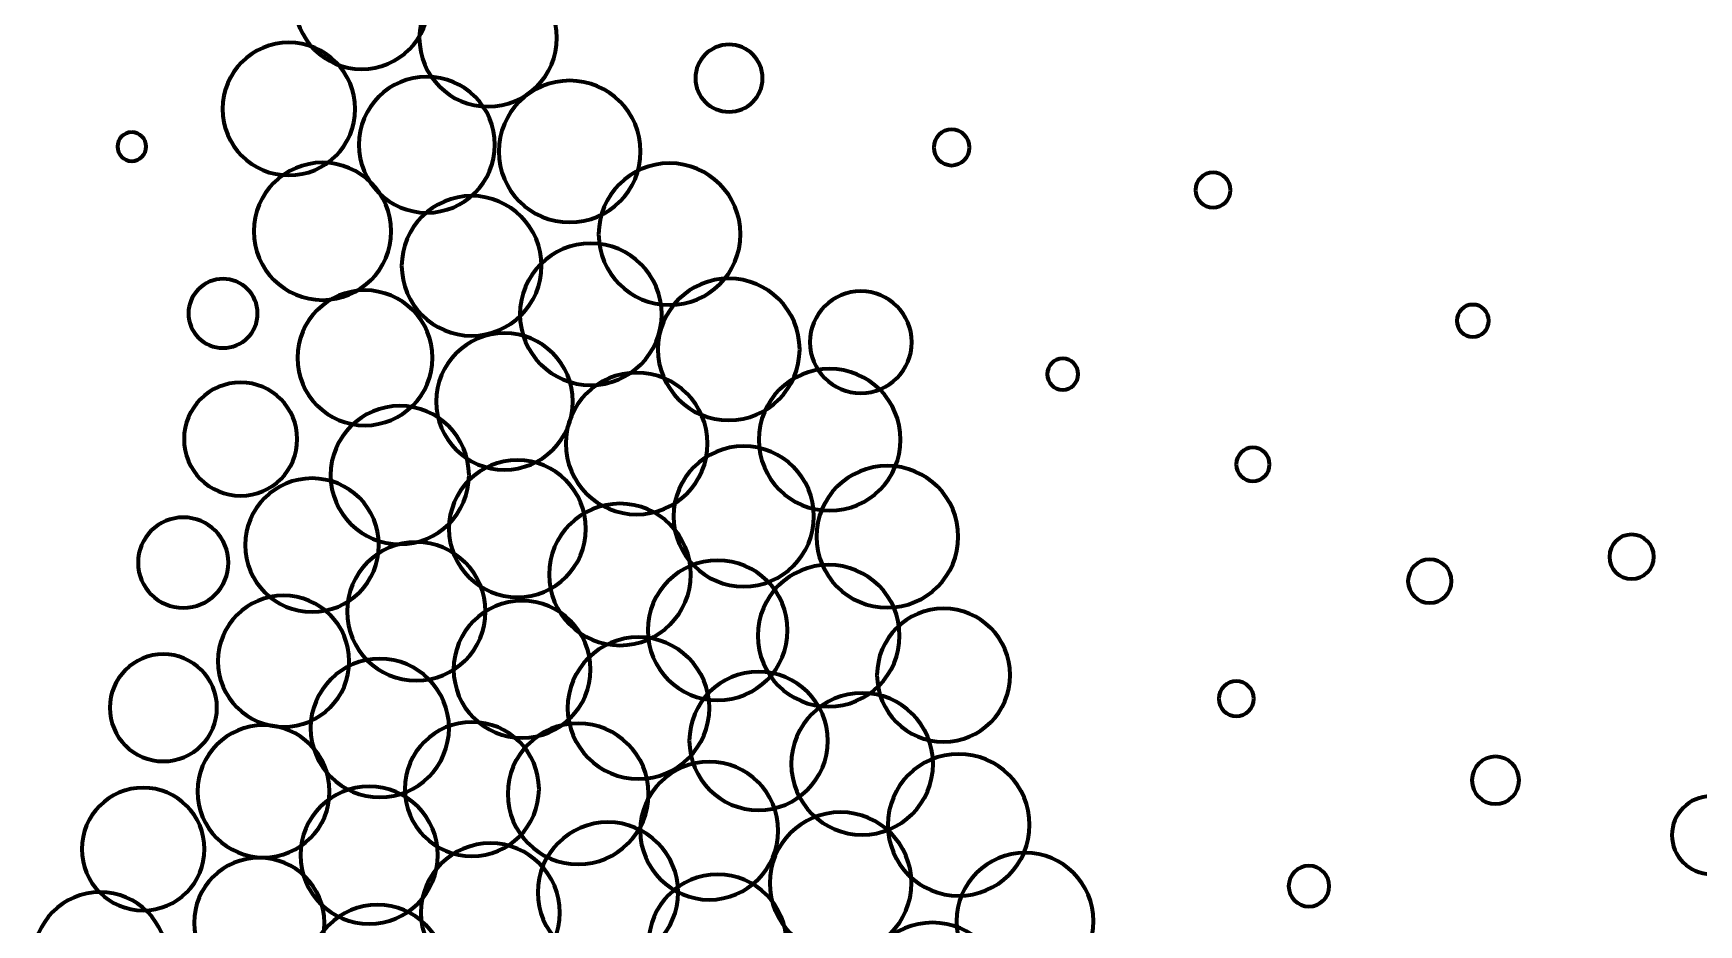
# Model space of a CAD drawing. Header units: inches. Extents: x 41 to 2959, y -2668 to -383.
# Drawn here: x 894.3 to 1374.3, y -1717.5 to -1460.4 of the extents above; entities that cross this region are included whole.
import ezdxf

# ---------------------------------------------------------------- set-up
doc = ezdxf.new("R2010")
doc.units = ezdxf.units.IN
doc.header["$MEASUREMENT"] = 0
doc.layers.add('Layer 1', color=7, linetype='Continuous')

# ---------------------------------------------------------------- blocks, each defined once
blk = doc.blocks.new('block 3')
at = {"layer": 'Layer 1', "color": 7, "lineweight": 70}
for points in [[(988.98, -1432.09), (999.66, -1432.09), (1008.32, -1440.74), (1008.32, -1451.42), (1008.32, -1462.1), (999.66, -1470.75), (988.98, -1470.75), (978.3, -1470.75), (969.65, -1462.1), (969.65, -1451.42), (969.65, -1440.74), (978.3, -1432.09), (988.98, -1432.09)], [(1025.41, -1441.96), (1036.35, -1441.96), (1045.22, -1450.84), (1045.22, -1461.78), (1045.22, -1472.72), (1036.35, -1481.59), (1025.41, -1481.59), (1014.46, -1481.59), (1005.59, -1472.72), (1005.59, -1461.78), (1005.59, -1450.84), (1014.46, -1441.96), (1025.41, -1441.96)], [(967.99, -1463.13), (978.55, -1463.13), (987.12, -1471.7), (987.12, -1482.26), (987.12, -1492.83), (978.55, -1501.39), (967.99, -1501.39), (957.42, -1501.39), (948.86, -1492.83), (948.86, -1482.26), (948.86, -1471.7), (957.42, -1463.13), (967.99, -1463.13)], [(1094.84, -1463.71), (1100.18, -1463.71), (1104.52, -1468.04), (1104.52, -1473.4), (1104.52, -1478.75), (1100.18, -1483.08), (1094.84, -1483.08), (1089.49, -1483.08), (1085.15, -1478.75), (1085.15, -1473.4), (1085.15, -1468.04), (1089.49, -1463.71), (1094.84, -1463.71)], [(1007.77, -1472.95), (1018.59, -1472.95), (1027.37, -1481.73), (1027.37, -1492.56), (1027.37, -1503.38), (1018.59, -1512.16), (1007.77, -1512.16), (996.94, -1512.16), (988.16, -1503.38), (988.16, -1492.56), (988.16, -1481.73), (996.94, -1472.95), (1007.77, -1472.95)], [(1048.92, -1474.09), (1060.21, -1474.09), (1069.36, -1483.24), (1069.36, -1494.52), (1069.36, -1505.8), (1060.21, -1514.94), (1048.92, -1514.94), (1037.64, -1514.94), (1028.49, -1505.8), (1028.49, -1494.52), (1028.49, -1483.24), (1037.64, -1474.09), (1048.92, -1474.09)], [(922.72, -1488.97), (925.01, -1488.97), (926.87, -1490.82), (926.87, -1493.11), (926.87, -1495.4), (925.01, -1497.26), (922.72, -1497.26), (920.44, -1497.26), (918.58, -1495.4), (918.58, -1493.11), (918.58, -1490.82), (920.44, -1488.97), (922.72, -1488.97)], [(1158.99, -1488.18), (1161.85, -1488.18), (1164.16, -1490.49), (1164.16, -1493.35), (1164.16, -1496.2), (1161.85, -1498.51), (1158.99, -1498.51), (1156.14, -1498.51), (1153.83, -1496.2), (1153.83, -1493.35), (1153.83, -1490.49), (1156.14, -1488.18), (1158.99, -1488.18)], [(977.7, -1497.72), (988.64, -1497.72), (997.51, -1506.59), (997.51, -1517.53), (997.51, -1528.47), (988.64, -1537.34), (977.7, -1537.34), (966.76, -1537.34), (957.89, -1528.47), (957.89, -1517.53), (957.89, -1506.59), (966.76, -1497.72), (977.7, -1497.72)], [(1077.7, -1497.91), (1088.98, -1497.91), (1098.13, -1507.06), (1098.13, -1518.34), (1098.13, -1529.62), (1088.98, -1538.77), (1077.7, -1538.77), (1066.42, -1538.77), (1057.27, -1529.62), (1057.27, -1518.34), (1057.27, -1507.06), (1066.42, -1497.91), (1077.7, -1497.91)], [(1234.33, -1500.61), (1237.11, -1500.61), (1239.36, -1502.86), (1239.36, -1505.64), (1239.36, -1508.42), (1237.11, -1510.67), (1234.33, -1510.67), (1231.55, -1510.67), (1229.29, -1508.42), (1229.29, -1505.64), (1229.29, -1502.86), (1231.55, -1500.61), (1234.33, -1500.61)], [(1020.66, -1507.33), (1031.79, -1507.33), (1040.81, -1516.35), (1040.81, -1527.48), (1040.81, -1538.61), (1031.79, -1547.64), (1020.66, -1547.64), (1009.53, -1547.64), (1000.5, -1538.61), (1000.5, -1527.48), (1000.5, -1516.35), (1009.53, -1507.33), (1020.66, -1507.33)], [(1055.01, -1521.02), (1066.3, -1521.02), (1075.44, -1530.17), (1075.44, -1541.45), (1075.44, -1552.74), (1066.3, -1561.89), (1055.01, -1561.89), (1043.73, -1561.89), (1034.59, -1552.74), (1034.59, -1541.45), (1034.59, -1530.17), (1043.73, -1521.02), (1055.01, -1521.02)], [(949.02, -1531.26), (954.52, -1531.26), (958.98, -1535.71), (958.98, -1541.21), (958.98, -1546.72), (954.52, -1551.17), (949.02, -1551.17), (943.52, -1551.17), (939.06, -1546.72), (939.06, -1541.21), (939.06, -1535.71), (943.52, -1531.26), (949.02, -1531.26)], [(989.94, -1534.54), (1000.69, -1534.54), (1009.41, -1543.25), (1009.41, -1554.01), (1009.41, -1564.76), (1000.69, -1573.48), (989.94, -1573.48), (979.19, -1573.48), (970.47, -1564.76), (970.47, -1554.01), (970.47, -1543.25), (979.19, -1534.54), (989.94, -1534.54)], [(1094.77, -1531.14), (1106.05, -1531.14), (1115.2, -1540.28), (1115.2, -1551.57), (1115.2, -1562.85), (1106.05, -1572), (1094.77, -1572), (1083.49, -1572), (1074.34, -1562.85), (1074.34, -1551.57), (1074.34, -1540.28), (1083.49, -1531.14), (1094.77, -1531.14)], [(1132.82, -1534.81), (1140.93, -1534.81), (1147.51, -1541.39), (1147.51, -1549.49), (1147.51, -1557.6), (1140.93, -1564.17), (1132.82, -1564.17), (1124.72, -1564.17), (1118.14, -1557.6), (1118.14, -1549.49), (1118.14, -1541.39), (1124.72, -1534.81), (1132.82, -1534.81)], [(1309.19, -1538.68), (1311.74, -1538.68), (1313.81, -1540.75), (1313.81, -1543.31), (1313.81, -1545.86), (1311.74, -1547.93), (1309.19, -1547.93), (1306.64, -1547.93), (1304.57, -1545.86), (1304.57, -1543.31), (1304.57, -1540.75), (1306.64, -1538.68), (1309.19, -1538.68)], [(1030.15, -1546.92), (1041.01, -1546.92), (1049.82, -1555.73), (1049.82, -1566.6), (1049.82, -1577.46), (1041.01, -1586.27), (1030.15, -1586.27), (1019.28, -1586.27), (1010.47, -1577.46), (1010.47, -1566.6), (1010.47, -1555.73), (1019.28, -1546.92), (1030.15, -1546.92)], [(1190.99, -1554.23), (1193.47, -1554.23), (1195.48, -1556.23), (1195.48, -1558.71), (1195.48, -1561.19), (1193.47, -1563.2), (1190.99, -1563.2), (1188.52, -1563.2), (1186.51, -1561.19), (1186.51, -1558.71), (1186.51, -1556.23), (1188.52, -1554.23), (1190.99, -1554.23)], [(1068.22, -1558.31), (1079.51, -1558.31), (1088.65, -1567.45), (1088.65, -1578.74), (1088.65, -1590.02), (1079.51, -1599.16), (1068.22, -1599.16), (1056.94, -1599.16), (1047.8, -1590.02), (1047.8, -1578.74), (1047.8, -1567.45), (1056.94, -1558.31), (1068.22, -1558.31)], [(1123.85, -1557.19), (1135.13, -1557.19), (1144.27, -1566.34), (1144.27, -1577.62), (1144.27, -1588.91), (1135.13, -1598.05), (1123.85, -1598.05), (1112.56, -1598.05), (1103.42, -1588.91), (1103.42, -1577.62), (1103.42, -1566.34), (1112.56, -1557.19), (1123.85, -1557.19)], [(954.1, -1561.11), (963.11, -1561.11), (970.42, -1568.42), (970.42, -1577.44), (970.42, -1586.45), (963.11, -1593.76), (954.1, -1593.76), (945.08, -1593.76), (937.78, -1586.45), (937.78, -1577.44), (937.78, -1568.42), (945.08, -1561.11), (954.1, -1561.11)], [(999.96, -1567.88), (1010.98, -1567.88), (1019.91, -1576.81), (1019.91, -1587.83), (1019.91, -1598.84), (1010.98, -1607.78), (999.96, -1607.78), (988.94, -1607.78), (980.01, -1598.84), (980.01, -1587.83), (980.01, -1576.81), (988.94, -1567.88), (999.96, -1567.88)], [(1033.87, -1583.54), (1044.77, -1583.54), (1053.61, -1592.37), (1053.61, -1603.28), (1053.61, -1614.18), (1044.77, -1623.02), (1033.87, -1623.02), (1022.96, -1623.02), (1014.12, -1614.18), (1014.12, -1603.28), (1014.12, -1592.37), (1022.96, -1583.54), (1033.87, -1583.54)], [(1099.08, -1579.49), (1110.24, -1579.49), (1119.3, -1588.55), (1119.3, -1599.72), (1119.3, -1610.89), (1110.24, -1619.94), (1099.08, -1619.94), (1087.91, -1619.94), (1078.85, -1610.89), (1078.85, -1599.72), (1078.85, -1588.55), (1087.91, -1579.49), (1099.08, -1579.49)], [(1245.82, -1579.9), (1248.48, -1579.9), (1250.64, -1582.06), (1250.64, -1584.72), (1250.64, -1587.39), (1248.48, -1589.55), (1245.82, -1589.55), (1243.15, -1589.55), (1240.99, -1587.39), (1240.99, -1584.72), (1240.99, -1582.06), (1243.15, -1579.9), (1245.82, -1579.9)], [(1140.47, -1585.15), (1151.75, -1585.15), (1160.9, -1594.29), (1160.9, -1605.58), (1160.9, -1616.86), (1151.75, -1626.01), (1140.47, -1626.01), (1129.19, -1626.01), (1120.04, -1616.86), (1120.04, -1605.58), (1120.04, -1594.29), (1129.19, -1585.15), (1140.47, -1585.15)], [(974.69, -1588.75), (985.33, -1588.75), (993.95, -1597.37), (993.95, -1608.01), (993.95, -1618.66), (985.33, -1627.28), (974.69, -1627.28), (964.05, -1627.28), (955.42, -1618.66), (955.42, -1608.01), (955.42, -1597.37), (964.05, -1588.75), (974.69, -1588.75)], [(1063.41, -1596.05), (1074.69, -1596.05), (1083.84, -1605.2), (1083.84, -1616.48), (1083.84, -1627.76), (1074.69, -1636.91), (1063.41, -1636.91), (1052.13, -1636.91), (1042.98, -1627.76), (1042.98, -1616.48), (1042.98, -1605.2), (1052.13, -1596.05), (1063.41, -1596.05)], [(937.57, -1600.02), (944.77, -1600.02), (950.6, -1605.86), (950.6, -1613.06), (950.6, -1620.26), (944.77, -1626.1), (937.57, -1626.1), (930.37, -1626.1), (924.53, -1620.26), (924.53, -1613.06), (924.53, -1605.86), (930.37, -1600.02), (937.57, -1600.02)], [(1004.71, -1607.17), (1015.73, -1607.17), (1024.66, -1616.11), (1024.66, -1627.12), (1024.66, -1638.14), (1015.73, -1647.07), (1004.71, -1647.07), (993.69, -1647.07), (984.76, -1638.14), (984.76, -1627.12), (984.76, -1616.11), (993.69, -1607.17), (1004.71, -1607.17)], [(1354.94, -1604.97), (1358.48, -1604.97), (1361.34, -1607.83), (1361.34, -1611.37), (1361.34, -1614.9), (1358.48, -1617.77), (1354.94, -1617.77), (1351.41, -1617.77), (1348.54, -1614.9), (1348.54, -1611.37), (1348.54, -1607.83), (1351.41, -1604.97), (1354.94, -1604.97)], [(1091.57, -1612.41), (1102.71, -1612.41), (1111.73, -1621.44), (1111.73, -1632.57), (1111.73, -1643.7), (1102.71, -1652.72), (1091.57, -1652.72), (1080.44, -1652.72), (1071.42, -1643.7), (1071.42, -1632.57), (1071.42, -1621.44), (1080.44, -1612.41), (1091.57, -1612.41)], [(1296.76, -1612.13), (1300.22, -1612.13), (1303.03, -1614.93), (1303.03, -1618.39), (1303.03, -1621.85), (1300.22, -1624.66), (1296.76, -1624.66), (1293.3, -1624.66), (1290.5, -1621.85), (1290.5, -1618.39), (1290.5, -1614.93), (1293.3, -1612.13), (1296.76, -1612.13)], [(1123.56, -1613.69), (1134.84, -1613.69), (1143.99, -1622.84), (1143.99, -1634.12), (1143.99, -1645.41), (1134.84, -1654.55), (1123.56, -1654.55), (1112.28, -1654.55), (1103.13, -1645.41), (1103.13, -1634.12), (1103.13, -1622.84), (1112.28, -1613.69), (1123.56, -1613.69)], [(966.48, -1622.56), (976.93, -1622.56), (985.4, -1631.03), (985.4, -1641.48), (985.4, -1651.93), (976.93, -1660.4), (966.48, -1660.4), (956.03, -1660.4), (947.56, -1651.93), (947.56, -1641.48), (947.56, -1631.03), (956.03, -1622.56), (966.48, -1622.56)], [(1035.22, -1624.09), (1046.12, -1624.09), (1054.96, -1632.93), (1054.96, -1643.84), (1054.96, -1654.74), (1046.12, -1663.58), (1035.22, -1663.58), (1024.31, -1663.58), (1015.47, -1654.74), (1015.47, -1643.84), (1015.47, -1632.93), (1024.31, -1624.09), (1035.22, -1624.09)], [(1156.68, -1626.3), (1167.28, -1626.3), (1175.87, -1634.89), (1175.87, -1645.49), (1175.87, -1656.1), (1167.28, -1664.69), (1156.68, -1664.69), (1146.07, -1664.69), (1137.48, -1656.1), (1137.48, -1645.49), (1137.48, -1634.89), (1146.07, -1626.3), (1156.68, -1626.3)], [(1068.75, -1634.55), (1080.04, -1634.55), (1089.18, -1643.69), (1089.18, -1654.98), (1089.18, -1666.26), (1080.04, -1675.41), (1068.75, -1675.41), (1057.47, -1675.41), (1048.32, -1666.26), (1048.32, -1654.98), (1048.32, -1643.69), (1057.47, -1634.55), (1068.75, -1634.55)], [(931.84, -1639.47), (940.36, -1639.47), (947.27, -1646.38), (947.27, -1654.91), (947.27, -1663.43), (940.36, -1670.34), (931.84, -1670.34), (923.31, -1670.34), (916.4, -1663.43), (916.4, -1654.91), (916.4, -1646.38), (923.31, -1639.47), (931.84, -1639.47)], [(994.2, -1640.8), (1005.22, -1640.8), (1014.15, -1649.73), (1014.15, -1660.75), (1014.15, -1671.77), (1005.22, -1680.7), (994.2, -1680.7), (983.18, -1680.7), (974.25, -1671.77), (974.25, -1660.75), (974.25, -1649.73), (983.18, -1640.8), (994.2, -1640.8)], [(1103.35, -1644.51), (1114.36, -1644.51), (1123.3, -1653.45), (1123.3, -1664.46), (1123.3, -1675.48), (1114.36, -1684.41), (1103.35, -1684.41), (1092.33, -1684.41), (1083.4, -1675.48), (1083.4, -1664.46), (1083.4, -1653.45), (1092.33, -1644.51), (1103.35, -1644.51)], [(1133.21, -1650.67), (1144.5, -1650.67), (1153.64, -1659.81), (1153.64, -1671.1), (1153.64, -1682.38), (1144.5, -1691.53), (1133.21, -1691.53), (1121.93, -1691.53), (1112.78, -1682.38), (1112.78, -1671.1), (1112.78, -1659.81), (1121.93, -1650.67), (1133.21, -1650.67)], [(1241.02, -1647.27), (1243.8, -1647.27), (1246.05, -1649.52), (1246.05, -1652.3), (1246.05, -1655.08), (1243.8, -1657.33), (1241.02, -1657.33), (1238.24, -1657.33), (1235.99, -1655.08), (1235.99, -1652.3), (1235.99, -1649.52), (1238.24, -1647.27), (1241.02, -1647.27)], [(960.69, -1659.96), (971.22, -1659.96), (979.75, -1668.49), (979.75, -1679.02), (979.75, -1689.55), (971.22, -1698.08), (960.69, -1698.08), (950.17, -1698.08), (941.63, -1689.55), (941.63, -1679.02), (941.63, -1668.49), (950.17, -1659.96), (960.69, -1659.96)], [(1020.75, -1659.02), (1031.43, -1659.02), (1040.08, -1667.67), (1040.08, -1678.35), (1040.08, -1689.03), (1031.43, -1697.69), (1020.75, -1697.69), (1010.07, -1697.69), (1001.41, -1689.03), (1001.41, -1678.35), (1001.41, -1667.67), (1010.07, -1659.02), (1020.75, -1659.02)], [(1051.37, -1659.42), (1062.58, -1659.42), (1071.66, -1668.51), (1071.66, -1679.72), (1071.66, -1690.93), (1062.58, -1700.01), (1051.37, -1700.01), (1040.17, -1700.01), (1031.08, -1690.93), (1031.08, -1679.72), (1031.08, -1668.51), (1040.17, -1659.42), (1051.37, -1659.42)], [(1161.03, -1668.25), (1172.31, -1668.25), (1181.46, -1677.4), (1181.46, -1688.68), (1181.46, -1699.96), (1172.31, -1709.11), (1161.03, -1709.11), (1149.74, -1709.11), (1140.6, -1699.96), (1140.6, -1688.68), (1140.6, -1677.4), (1149.74, -1668.25), (1161.03, -1668.25)], [(1315.72, -1668.99), (1319.48, -1668.99), (1322.53, -1672.04), (1322.53, -1675.8), (1322.53, -1679.56), (1319.48, -1682.61), (1315.72, -1682.61), (1311.96, -1682.61), (1308.91, -1679.56), (1308.91, -1675.8), (1308.91, -1672.04), (1311.96, -1668.99), (1315.72, -1668.99)], [(1089.14, -1670.49), (1100.12, -1670.49), (1109.02, -1679.39), (1109.02, -1690.37), (1109.02, -1701.35), (1100.12, -1710.25), (1089.14, -1710.25), (1078.16, -1710.25), (1069.26, -1701.35), (1069.26, -1690.37), (1069.26, -1679.39), (1078.16, -1670.49), (1089.14, -1670.49)], [(926.01, -1677.95), (935.78, -1677.95), (943.7, -1685.87), (943.7, -1695.64), (943.7, -1705.41), (935.78, -1713.33), (926.01, -1713.33), (916.23, -1713.33), (908.31, -1705.41), (908.31, -1695.64), (908.31, -1685.87), (916.23, -1677.95), (926.01, -1677.95)], [(991.12, -1677.57), (1002.06, -1677.57), (1010.93, -1686.44), (1010.93, -1697.38), (1010.93, -1708.32), (1002.06, -1717.19), (991.12, -1717.19), (980.18, -1717.19), (971.3, -1708.32), (971.3, -1697.38), (971.3, -1686.44), (980.18, -1677.57), (991.12, -1677.57)], [(1377.74, -1680.43), (1383.93, -1680.43), (1388.94, -1685.44), (1388.94, -1691.62), (1388.94, -1697.8), (1383.93, -1702.81), (1377.74, -1702.81), (1371.56, -1702.81), (1366.56, -1697.8), (1366.56, -1691.62), (1366.56, -1685.44), (1371.56, -1680.43), (1377.74, -1680.43)], [(1059.95, -1687.9), (1071.12, -1687.9), (1080.18, -1696.95), (1080.18, -1708.12), (1080.18, -1719.29), (1071.12, -1728.35), (1059.95, -1728.35), (1048.79, -1728.35), (1039.73, -1719.29), (1039.73, -1708.12), (1039.73, -1696.95), (1048.79, -1687.9), (1059.95, -1687.9)], [(1126.99, -1685.03), (1138.27, -1685.03), (1147.42, -1694.17), (1147.42, -1705.45), (1147.42, -1716.74), (1138.27, -1725.88), (1126.99, -1725.88), (1115.7, -1725.88), (1106.56, -1716.74), (1106.56, -1705.45), (1106.56, -1694.17), (1115.7, -1685.03), (1126.99, -1685.03)], [(1026.06, -1693.96), (1037.12, -1693.96), (1046.08, -1702.93), (1046.08, -1713.98), (1046.08, -1725.04), (1037.12, -1734), (1026.06, -1734), (1015.01, -1734), (1006.04, -1725.04), (1006.04, -1713.98), (1006.04, -1702.93), (1015.01, -1693.96), (1026.06, -1693.96)], [(959.45, -1698.15), (969.83, -1698.15), (978.24, -1706.56), (978.24, -1716.93), (978.24, -1727.31), (969.83, -1735.72), (959.45, -1735.72), (949.07, -1735.72), (940.66, -1727.31), (940.66, -1716.93), (940.66, -1706.56), (949.07, -1698.15), (959.45, -1698.15)], [(1180.15, -1696.73), (1191.05, -1696.73), (1199.89, -1705.56), (1199.89, -1716.47), (1199.89, -1727.37), (1191.05, -1736.22), (1180.15, -1736.22), (1169.24, -1736.22), (1160.4, -1727.37), (1160.4, -1716.47), (1160.4, -1705.56), (1169.24, -1696.73), (1180.15, -1696.73)], [(1091.56, -1702.98), (1102.54, -1702.98), (1111.44, -1711.88), (1111.44, -1722.86), (1111.44, -1733.84), (1102.54, -1742.74), (1091.56, -1742.74), (1080.58, -1742.74), (1071.67, -1733.84), (1071.67, -1722.86), (1071.67, -1711.88), (1080.58, -1702.98), (1091.56, -1702.98)], [(1261.97, -1700.47), (1265.2, -1700.47), (1267.82, -1703.09), (1267.82, -1706.32), (1267.82, -1709.56), (1265.2, -1712.18), (1261.97, -1712.18), (1258.74, -1712.18), (1256.11, -1709.56), (1256.11, -1706.32), (1256.11, -1703.09), (1258.74, -1700.47), (1261.97, -1700.47)], [(913.61, -1708.09), (924.25, -1708.09), (932.88, -1716.72), (932.88, -1727.36), (932.88, -1738), (924.25, -1746.62), (913.61, -1746.62), (902.97, -1746.62), (894.35, -1738), (894.35, -1727.36), (894.35, -1716.72), (902.97, -1708.09), (913.61, -1708.09)], [(993.52, -1711.7), (1004.43, -1711.7), (1013.27, -1720.54), (1013.27, -1731.44), (1013.27, -1742.35), (1004.43, -1751.19), (993.52, -1751.19), (982.62, -1751.19), (973.78, -1742.35), (973.78, -1731.44), (973.78, -1720.54), (982.62, -1711.7), (993.52, -1711.7)], [(1153.46, -1716.86), (1164.74, -1716.86), (1173.89, -1726.01), (1173.89, -1737.29), (1173.89, -1748.58), (1164.74, -1757.73), (1153.46, -1757.73), (1142.18, -1757.73), (1133.03, -1748.58), (1133.03, -1737.29), (1133.03, -1726.01), (1142.18, -1716.86), (1153.46, -1716.86)]]:
    blk.add_open_spline(points, degree=3, knots=[0, 0, 0, 0, 1, 1, 1, 2, 2, 2, 3, 3, 3, 4, 4, 4, 4], dxfattribs=at)
blk = doc.blocks.new('block 2')
at = {"layer": 'Layer 1'}
blk.add_blockref('block 3', (0, 0), dxfattribs=at)

msp = doc.modelspace()

# ---------------------------------------------------------------- block references
at = {"layer": 'Layer 1'}
msp.add_blockref('block 2', (0, 0), dxfattribs=at)

doc.saveas('drawing.dxf')
